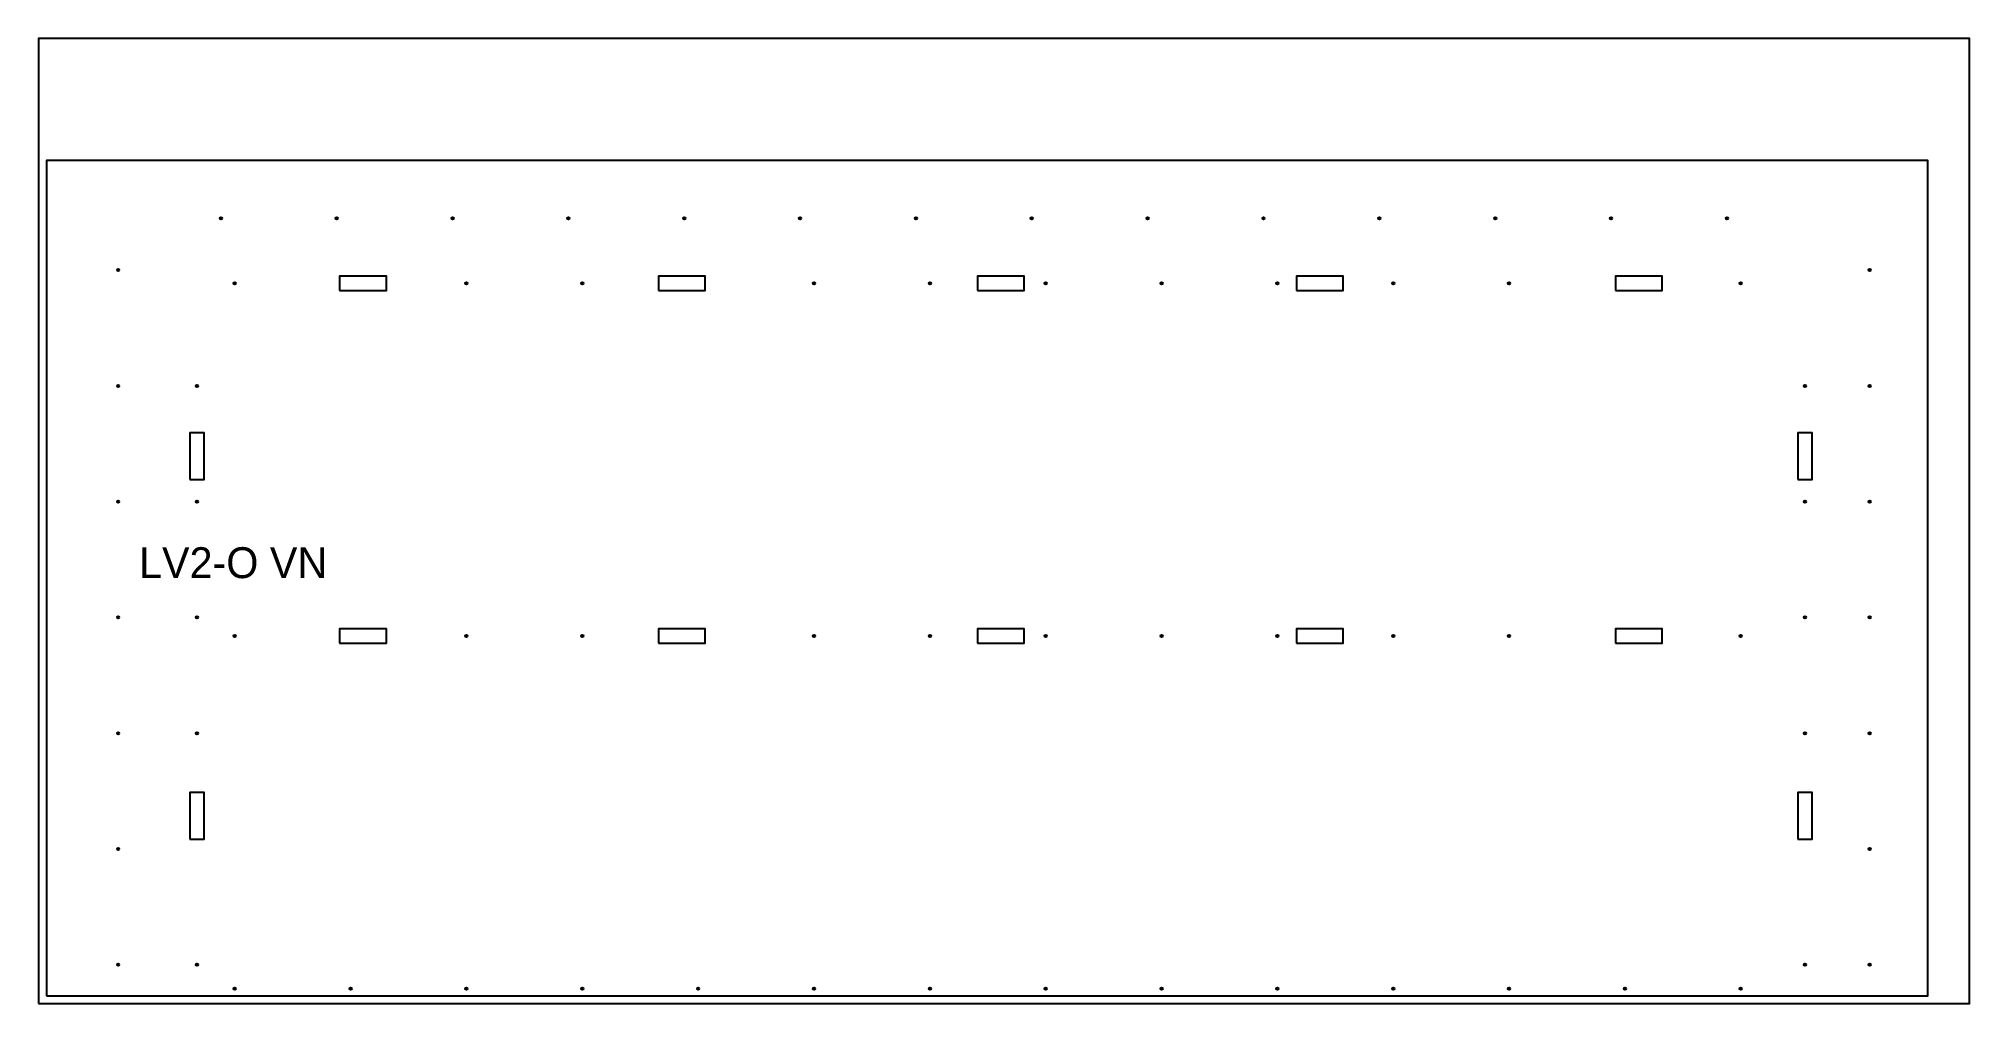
# Model space of a CAD drawing. Header units: millimetres. Extents: x 0 to 2500, y 0 to 1250.
import ezdxf

# ---------------------------------------------------------------- set-up
doc = ezdxf.new("R2010")
doc.units = ezdxf.units.MM
for name, color, linetype in [('CUT_INNER', 5, 'CONTINUOUS'), ('CUT_OUTER', 1, 'CONTINUOUS'), ('ENGRAVE', 2, 'CONTINUOUS'), ('MARK_D3', 6, 'CONTINUOUS'), ('SHEET', 8, 'CONTINUOUS')]:
    doc.layers.add(name, color=color, linetype=linetype)

msp = doc.modelspace()

# ---------------------------------------------------------------- linework, layer by layer
at = {"layer": 'CUT_INNER'}
for points in [[(389.75, 923.75), (450.25, 923.75), (450.25, 942.25), (389.75, 942.25)], [(802.75, 923.75), (863.25, 923.75), (863.25, 942.25), (802.75, 942.25)], [(1215.75, 923.75), (1276.25, 923.75), (1276.25, 942.25), (1215.75, 942.25)], [(1628.75, 923.75), (1689.25, 923.75), (1689.25, 942.25), (1628.75, 942.25)], [(2041.75, 923.75), (2102.25, 923.75), (2102.25, 942.25), (2041.75, 942.25)], [(195.75, 678.75), (214.25, 678.75), (214.25, 739.25), (195.75, 739.25)], [(2277.75, 678.75), (2296.25, 678.75), (2296.25, 739.25), (2277.75, 739.25)], [(389.75, 466.75), (450.25, 466.75), (450.25, 485.25), (389.75, 485.25)], [(802.75, 466.75), (863.25, 466.75), (863.25, 485.25), (802.75, 485.25)], [(1215.75, 466.75), (1276.25, 466.75), (1276.25, 485.25), (1215.75, 485.25)], [(1628.75, 466.75), (1689.25, 466.75), (1689.25, 485.25), (1628.75, 485.25)], [(2041.75, 466.75), (2102.25, 466.75), (2102.25, 485.25), (2041.75, 485.25)], [(195.75, 212.75), (214.25, 212.75), (214.25, 273.25), (195.75, 273.25)], [(2277.75, 212.75), (2296.25, 212.75), (2296.25, 273.25), (2277.75, 273.25)]]:
    msp.add_lwpolyline(points, close=True, dxfattribs=at)
at = {"layer": 'CUT_OUTER'}
msp.add_lwpolyline([(10, 10), (2446, 10), (2446, 1092), (10, 1092)], close=True, dxfattribs=at)
at = {"layer": 'MARK_D3'}
for centre in [(236, 1017), (386, 1017), (536, 1017), (686, 1017), (836, 1017), (986, 1017), (1136, 1017), (1286, 1017), (1436, 1017), (1586, 1017), (1736, 1017), (1886, 1017), (2036, 1017), (2186, 1017), (103, 950), (2371, 950), (254, 933), (554, 933), (704, 933), (1004, 933), (1154, 933), (1304, 933), (1454, 933), (1604, 933), (1754, 933), (1904, 933), (2204, 933), (103, 800), (205, 800), (2287, 800), (2371, 800), (103, 650), (205, 650), (2287, 650), (2371, 650), (103, 500), (205, 500), (2287, 500), (2371, 500), (254, 476), (554, 476), (704, 476), (1004, 476), (1154, 476), (1304, 476), (1454, 476), (1604, 476), (1754, 476), (1904, 476), (2204, 476), (103, 350), (205, 350), (2287, 350), (2371, 350), (103, 200), (2371, 200), (103, 50), (205, 50), (2287, 50), (2371, 50), (254, 19), (404, 19), (554, 19), (704, 19), (854, 19), (1004, 19), (1154, 19), (1304, 19), (1454, 19), (1604, 19), (1754, 19), (1904, 19), (2054, 19), (2204, 19)]:
    msp.add_circle(centre, 1.5, dxfattribs=at)
at = {"layer": 'SHEET'}
msp.add_lwpolyline([(0, 0), (2500, 0), (2500, 1250), (0, 1250)], close=True, dxfattribs=at)

# ---------------------------------------------------------------- texts
at = {"layer": 'ENGRAVE'}
msp.add_text('LV2-O VN', height=40, dxfattribs=at).set_placement((130, 551))

doc.saveas('drawing.dxf')
